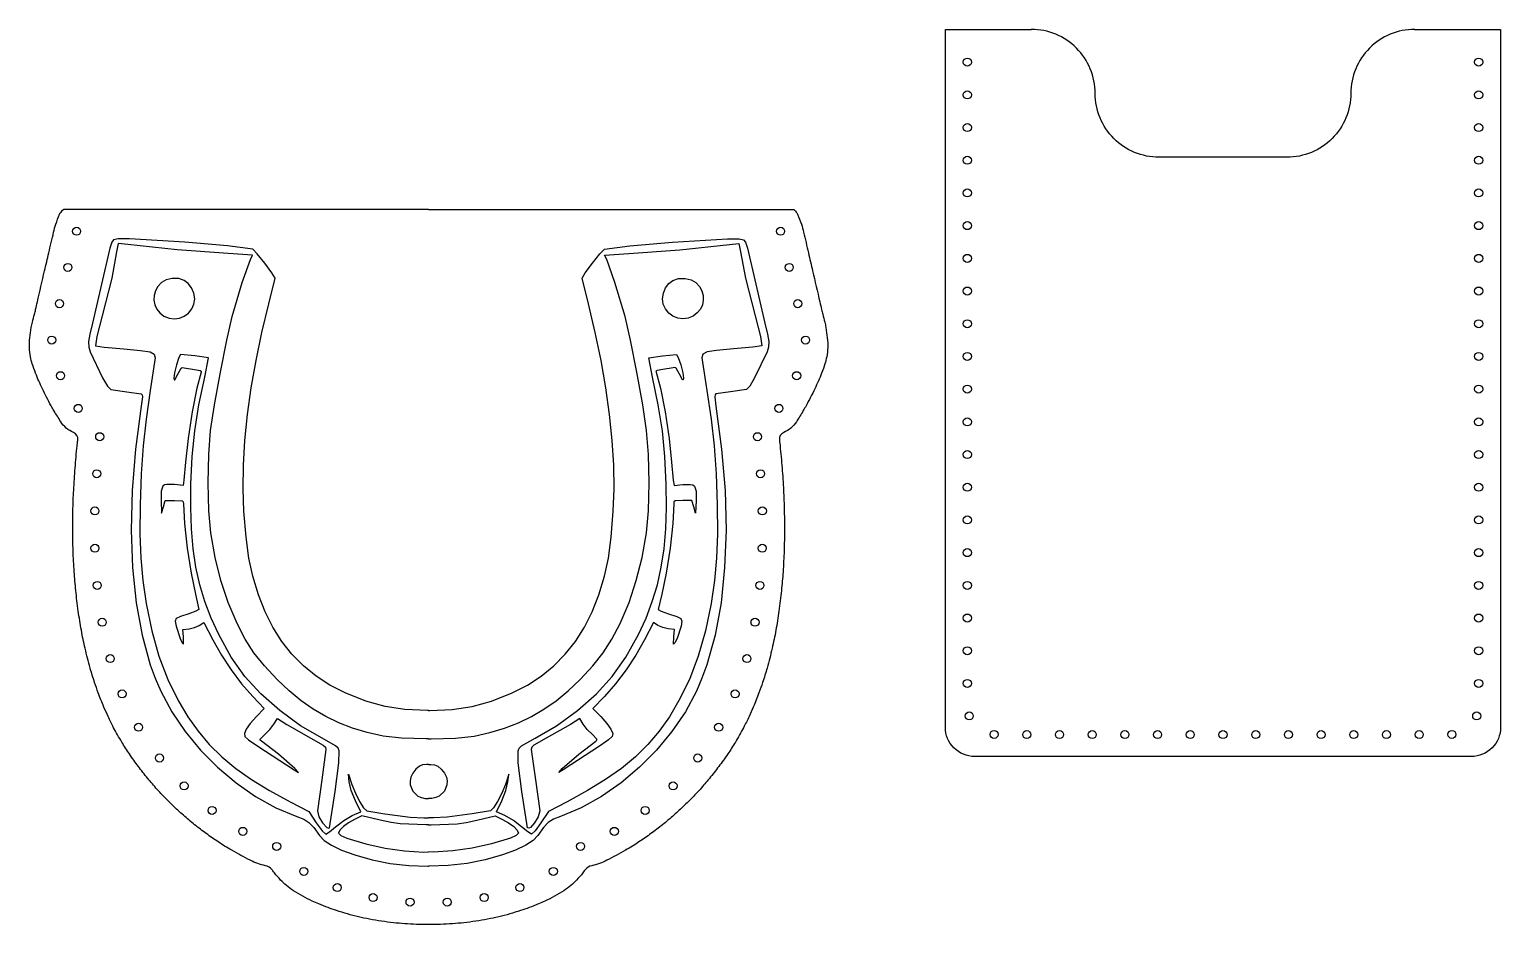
# Model space of a CAD drawing. Extents: x 93 to 295, y 26 to 148.
import ezdxf

# ---------------------------------------------------------------- set-up
doc = ezdxf.new("R2010")
doc.units = 0
doc.header["$MEASUREMENT"] = 0
doc.layers.add('Layer 1', color=7, linetype='Continuous')

# ---------------------------------------------------------------- blocks, each defined once
blk = doc.blocks.new('*U6')
at = {"linetype": 'Continuous'}
blk.add_circle((0, 0), 0.55, dxfattribs=at)
blk = doc.blocks.new('*U7')
at = {"color": 0, "linetype": 'ByBlock', "lineweight": -2, "transparency": 16777216}
for p, rotation in [((99.81, 120.42), 71.34161319547945), ((196.18, 120.42), 288.6583868045603), ((98.61, 115.47), 76.93680702948396), ((197.37, 115.47), 283.0631929686783), ((97.46, 110.51), 76.93469064020152), ((198.53, 110.51), 283.0653093613839), ((96.4, 105.53), 82.93240988726438), ((199.59, 105.53), 277.067590112713), ((97.61, 100.65), 114.5968413906251), ((198.38, 100.65), 245.4031586093527), ((100.04, 96.18), 122.0780652799859), ((195.95, 96.18), 237.9219347200087), ((102.97, 92.3), 94.57475942877053), ((193.01, 92.3), 265.4252405714369), ((102.56, 87.23), 85.82885409945138), ((193.43, 87.23), 274.1711459005443), ((102.31, 82.14), 88.69001659602652), ((193.68, 82.14), 271.3099834039685), ((102.32, 77.04), 91.88813300496908), ((193.67, 77.04), 268.1118669950235), ((102.64, 71.95), 95.58188487890872), ((193.35, 71.95), 264.418115121082), ((103.31, 66.9), 99.81727676849756), ((192.68, 66.9), 260.1827232314914), ((104.42, 61.93), 105.072564087525), ((191.57, 61.93), 254.9274359124651), ((106.04, 57.1), 112.1443612659953), ((189.95, 57.1), 247.8556387339818), ((108.29, 52.53), 120.243145604073), ((187.7, 52.53), 239.756854395912), ((111.15, 48.32), 128.0088452672912), ((184.84, 48.32), 231.9911547326931), ((114.53, 44.51), 135.0361795479025), ((181.46, 44.51), 224.9638204520814), ((118.35, 41.14), 142.0309479797477), ((177.64, 41.14), 217.9690520202372), ((122.56, 38.28), 150.9248093943833), ((173.42, 38.28), 209.0751906056139), ((127.2, 36.22), 156.298144268988), ((168.79, 36.22), 203.7018557311952), ((130.91, 32.8), 144.2326413160851), ((165.07, 32.8), 215.7673586837968), ((135.49, 30.59), 159.92943161106), ((160.5, 30.59), 200.0705683889174), ((140.39, 29.22), 168.9548708573717), ((145.45, 28.59), 176.6850280253023), ((150.54, 28.59), 183.3149719746809), ((155.6, 29.22), 191.0451291426052)]:
    blk.add_blockref('*U6', p, dxfattribs=dict(at, rotation=rotation))

msp = doc.modelspace()

# ---------------------------------------------------------------- linework, layer by layer
at = {"linetype": 'Continuous'}
for q in [(98, 123.42), (197.99, 123.42)]:
    msp.add_line((147.99, 123.42), q, dxfattribs=at)
for points in [[(282.95, 148.05), (294.74, 148.05), (294.74, 52.52, -0.414214), (290.74, 48.52), (222.74, 48.52, -0.414214), (218.74, 52.52), (218.74, 148.05), (230.53, 148.05)], [(282.99, 148.05, 0.414214), (274.24, 139.3, -0.414214), (265.49, 130.55), (247.99, 130.55, -0.414214), (239.24, 139.3, 0.414214), (230.49, 148.05)]]:
    msp.add_lwpolyline(points, format="xyb")
for centre in [(221.74, 143.57), (291.74, 143.57), (221.74, 139.09), (291.74, 139.09), (221.74, 134.62), (291.74, 134.62), (221.74, 130.14), (291.74, 130.14), (221.74, 125.67), (291.74, 125.67), (221.74, 121.19), (291.74, 121.19), (221.74, 116.71), (291.74, 116.71), (221.74, 112.24), (291.74, 112.24), (221.74, 107.76), (291.74, 107.76), (221.74, 103.29), (291.74, 103.29), (221.74, 98.81), (291.74, 98.81), (221.74, 94.33), (291.74, 94.33), (221.74, 89.86), (291.74, 89.86), (221.74, 85.38), (291.74, 85.38), (221.74, 80.91), (291.74, 80.91), (221.74, 76.43), (291.74, 76.43), (221.74, 71.95), (291.74, 71.95), (221.74, 67.48), (291.74, 67.48), (221.74, 63), (291.74, 63), (221.74, 58.53), (291.74, 58.53), (222.01, 54.08), (291.47, 54.08), (225.41, 51.54), (229.88, 51.52), (234.36, 51.52), (238.84, 51.52), (243.31, 51.52), (247.79, 51.52), (252.26, 51.52), (256.74, 51.52), (261.22, 51.52), (265.69, 51.52), (270.17, 51.52), (274.64, 51.52), (279.12, 51.52), (283.6, 51.52), (288.07, 51.54)]:
    msp.add_circle(centre, 0.55)
at = {"layer": 'Layer 1'}
msp.add_lwpolyline([(197.99, 123.42, -0.020577), (198.4, 122.92, -0.064227), (198.51, 122.74, -0.018392), (199.03, 121.38, -0.024303), (199.33, 120.31, -0.000014), (199.99, 117.46, 0.000017), (200.56, 115, 0.000002), (201.55, 110.74, 0.000006), (201.79, 109.71, 0.006705), (201.95, 109.07, -0.003894), (202.23, 107.96, -0.019414), (202.37, 107.24, -0.010013), (202.57, 105.83, -0.038634), (202.63, 104.5, -0.040193), (202.49, 103.23, -0.026813), (202.24, 102.26, -0.020175), (201.8, 101, -0.01596), (200.86, 98.87, -0.014095), (199.66, 96.53, -0.010649), (199.28, 95.87, -0.004607), (198.35, 94.35, -0.154659), (196.6, 92.88, 0.33274), (196.01, 91.88, 0.012059), (196.04, 91.66, -0.01256), (196.06, 91.45, -0.006398), (196.35, 88.39, -0.00646), (196.56, 85.35, -0.007373), (196.67, 82.49, -0.006974), (196.71, 79.46, -0.008232), (196.66, 76.74, -0.007658), (196.51, 73.82, -0.009367), (196.29, 71.25, -0.008557), (195.95, 68.44, -0.010862), (195.53, 65.8, -0.011604), (195.02, 63.34, -0.010949), (194.33, 60.64, -0.014624), (193.71, 58.65, -0.004879), (193.22, 57.25, -0.006988), (192.85, 56.27, -0.007508), (192.44, 55.29, -0.005621), (191.86, 53.99, -0.015722), (191.1, 52.47, -0.011914), (189.99, 50.51, -0.013577), (188.95, 48.87, -0.012533), (187.72, 47.16, -0.011186), (186.44, 45.53, -0.011665), (185.15, 44.03, -0.011105), (183.75, 42.56, -0.011202), (182.3, 41.16, -0.011408), (180.81, 39.84, -0.011123), (179.22, 38.56, -0.01212), (177.64, 37.41, -0.011426), (175.92, 36.27, -0.013288), (174.94, 35.69, -0.005215), (172.41, 34.32, -0.071807), (170.32, 33.57, 0.163267), (169.45, 33.07, 0.040475), (169.31, 32.88, -0.028443), (169.11, 32.6, -0.021144), (168.25, 31.61, -0.025987), (167.47, 30.87, -0.031141), (166.49, 30.14, -0.026034), (165.23, 29.4, -0.008957), (163.92, 28.74, -0.01342), (163.02, 28.35, -0.007998), (161.76, 27.85, -0.008757), (160.59, 27.44, -0.010872), (159.11, 26.98, -0.0108), (157.6, 26.59, -0.011387), (156.07, 26.26, -0.010833), (154.46, 25.98, -0.00926), (152.82, 25.77, -0.009829), (151.27, 25.63, -0.009091), (149.64, 25.55, -0.009269), (148.05, 25.52, -0.000347), (147.99, 25.52, -0.000347), (147.93, 25.52, -0.009269), (146.34, 25.55, -0.009091), (144.72, 25.63, -0.009829), (143.17, 25.77, -0.00926), (141.53, 25.98, -0.010833), (139.91, 26.26, -0.011387), (138.39, 26.59, -0.0108), (136.88, 26.98, -0.010872), (135.4, 27.44, -0.008757), (134.23, 27.85, -0.007998), (132.97, 28.35, -0.01342), (132.07, 28.74, -0.008957), (130.76, 29.4, -0.026034), (129.5, 30.14, -0.031141), (128.52, 30.87, -0.025987), (127.74, 31.61, -0.021144), (126.88, 32.6, -0.028443), (126.68, 32.88, 0.040475), (126.54, 33.07, 0.163267), (125.67, 33.57, -0.071807), (123.58, 34.32, -0.005215), (121.05, 35.69, -0.013288), (120.07, 36.27, -0.011426), (118.35, 37.41, -0.01212), (116.77, 38.56, -0.011123), (115.18, 39.84, -0.011408), (113.68, 41.16, -0.011202), (112.24, 42.56, -0.011105), (110.84, 44.03, -0.011665), (109.54, 45.53, -0.011186), (108.26, 47.16, -0.012533), (107.04, 48.87, -0.013577), (105.99, 50.51, -0.011914), (104.88, 52.47, -0.015722), (104.13, 53.99, -0.005621), (103.55, 55.29, -0.007508), (103.14, 56.27, -0.006988), (102.77, 57.25, -0.004879), (102.28, 58.65, -0.014624), (101.66, 60.64, -0.010949), (100.97, 63.34, -0.011604), (100.46, 65.8, -0.010862), (100.04, 68.44, -0.008557), (99.7, 71.25, -0.009367), (99.48, 73.82, -0.007658), (99.33, 76.74, -0.008232), (99.28, 79.46, -0.006974), (99.31, 82.49, -0.007373), (99.43, 85.35, -0.00646), (99.64, 88.39, -0.006398), (99.92, 91.45, -0.01256), (99.95, 91.66, 0.012059), (99.98, 91.88, 0.33274), (99.39, 92.88, -0.154659), (97.64, 94.35, -0.004607), (96.71, 95.87, -0.010649), (96.32, 96.53, -0.014095), (95.12, 98.87, -0.01596), (94.19, 101, -0.020175), (93.74, 102.26, -0.026813), (93.5, 103.23, -0.040193), (93.35, 104.5, -0.038634), (93.41, 105.83, -0.010013), (93.61, 107.24, -0.019414), (93.76, 107.96, -0.003894), (94.04, 109.07, 0.006705), (94.2, 109.71, 0.000006), (94.44, 110.74, 0.000002), (95.42, 115, 0.000017), (96, 117.46, -0.000014), (96.66, 120.31, -0.024303), (96.96, 121.38, -0.018392), (97.48, 122.74, -0.064227), (97.58, 122.92, -0.020577), (98, 123.42)], format="xyb", dxfattribs=at)
at = {"layer": 'Layer 1', "color": 240, "true_color": 0xed1f24}
for points in [[(147.99, 54.84), (147.85, 54.84), (144.76, 54.96), (142.04, 55.36), (139.4, 56.11), (136.55, 57.26), (134.48, 58.31), (132.58, 59.54), (130.85, 60.94), (129.29, 62.53), (127.9, 64.29), (126.67, 66.23), (125.61, 68.35), (124.71, 70.65), (123.93, 73.19), (123.38, 75.69), (123, 78.54), (122.71, 82.11), (122.6, 85.16), (122.65, 88.39), (122.85, 91.78), (123.21, 95.32), (123.72, 98.97), (124.38, 102.73), (125.18, 106.57), (126.13, 110.47), (126.99, 113.98), (126.55, 114.73), (125.58, 116.06), (124.54, 117.35), (123.92, 117.97), (120.46, 118.43), (114.62, 118.93), (107.06, 119.37), (105.48, 119.37), (104.87, 119.23), (104.63, 118.92), (104.36, 118.12), (103.22, 113.19), (101.98, 107.83), (101.6, 106.34), (101.43, 105.32), (101.46, 104.57), (101.66, 103.93), (103.37, 100.34), (104.04, 99.23), (104.49, 98.75), (106.68, 98.45), (108.66, 98.16), (108.77, 98.02), (108.81, 97.74), (108.66, 96.5), (107.88, 90.6), (107.42, 84.92), (107.28, 79.5), (107.46, 74.38), (107.96, 69.58), (108.78, 65.14), (109.9, 61.09), (110.58, 59.23), (111.34, 57.48), (112.85, 54.66), (114.68, 51.95), (116.78, 49.4), (119.11, 47.05), (121.64, 44.92), (124.31, 43.07), (127.09, 41.52), (129.94, 40.32), (130.91, 39.93), (131.62, 39.47), (132.27, 38.79), (133.04, 37.73), (133.69, 37.05), (134.69, 36.38), (136.09, 35.72), (137.9, 35.05), (140.25, 34.37), (142.73, 33.9), (145.3, 33.62), (147.91, 33.53), (147.99, 33.53)], [(147.99, 54.84), (148.14, 54.84), (151.23, 54.96), (153.95, 55.36), (156.59, 56.11), (159.44, 57.26), (161.51, 58.31), (163.41, 59.54), (165.13, 60.94), (166.7, 62.53), (168.09, 64.29), (169.32, 66.23), (170.38, 68.35), (171.28, 70.65), (172.06, 73.19), (172.6, 75.69), (172.99, 78.54), (173.28, 82.11), (173.39, 85.16), (173.34, 88.39), (173.13, 91.78), (172.77, 95.32), (172.27, 98.97), (171.61, 102.73), (170.81, 106.57), (169.86, 110.47), (169, 113.98), (169.43, 114.73), (170.41, 116.06), (171.45, 117.35), (172.07, 117.97), (175.53, 118.43), (181.36, 118.93), (188.92, 119.37), (190.51, 119.37), (191.12, 119.23), (191.36, 118.92), (191.63, 118.12), (192.77, 113.19), (194.01, 107.83), (194.39, 106.34), (194.55, 105.32), (194.53, 104.57), (194.33, 103.93), (192.62, 100.34), (191.95, 99.23), (191.49, 98.75), (189.31, 98.45), (187.33, 98.16), (187.22, 98.02), (187.18, 97.74), (187.32, 96.5), (188.11, 90.6), (188.57, 84.92), (188.71, 79.5), (188.52, 74.38), (188.03, 69.58), (187.21, 65.14), (186.09, 61.09), (185.41, 59.23), (184.65, 57.48), (183.14, 54.66), (181.31, 51.95), (179.21, 49.4), (176.87, 47.05), (174.35, 44.92), (171.68, 43.07), (168.9, 41.52), (166.05, 40.32), (165.08, 39.93), (164.37, 39.47), (163.72, 38.79), (162.95, 37.73), (162.3, 37.05), (161.3, 36.38), (159.9, 35.72), (158.09, 35.05), (155.74, 34.37), (153.26, 33.9), (150.69, 33.62), (148.08, 33.53), (147.99, 33.53)], [(147.99, 50.94), (147.65, 50.93), (144.29, 51.02), (141.76, 51.3), (139.6, 51.79), (137.59, 52.39), (135.7, 53.12), (133.91, 53.98), (132.2, 54.99), (130.54, 56.16), (128.9, 57.51), (127.27, 59.06), (125.51, 60.92), (124.09, 62.71), (122.89, 64.59), (121.79, 66.73), (120.56, 69.62), (119.56, 72.6), (118.78, 75.75), (118.17, 79.15), (117.91, 82.16), (117.82, 85.98), (117.9, 89.88), (118.15, 93.16), (118.69, 96.68), (119.49, 101.14), (120.36, 105.51), (121.1, 108.74), (122.48, 113.39), (123.62, 116.55), (123.9, 117.17), (120.56, 117.38), (113.59, 117.9), (106.8, 118.63), (105.52, 118.73), (105.28, 117.62), (104.62, 113.99), (103.3, 108.83), (102.58, 106), (102.38, 104.75), (103.59, 104.55), (106.26, 104.31), (108.56, 104.11), (109.86, 103.9), (110.44, 103.59), (110.57, 103.11), (109.9, 98.64), (109.31, 94.71), (108.9, 91.03), (108.64, 87.24), (108.5, 82.98), (108.47, 79.01), (108.59, 75.67), (108.86, 72.6), (109.32, 69.49), (110.09, 65.71), (111.07, 62.25), (112.28, 59.08), (113.72, 56.17), (115.04, 53.97), (116.44, 51.98), (117.97, 50.17), (119.67, 48.49), (121.59, 46.9), (123.76, 45.37), (126.23, 43.85), (129.05, 42.31), (131.6, 40.98), (132.62, 39.45), (133.43, 38.37), (133.91, 37.91), (134.42, 38.2), (135.27, 38.9), (136.38, 39.76), (137.53, 40.43), (138.71, 40.95), (137.98, 42.47), (137.41, 43.87), (137.13, 45.05), (137.02, 46.12), (137.49, 44.71), (137.97, 43.49), (138.55, 42.36), (139.1, 41.5), (139.54, 41.1), (142.01, 40.66), (145.46, 40.22), (147.32, 40.12), (147.99, 40.14)], [(147.99, 50.94), (148.34, 50.93), (151.69, 51.02), (154.22, 51.3), (156.39, 51.79), (158.4, 52.39), (160.29, 53.12), (162.07, 53.98), (163.79, 54.99), (165.45, 56.16), (167.08, 57.51), (168.72, 59.06), (170.48, 60.92), (171.9, 62.71), (173.09, 64.59), (174.2, 66.73), (175.43, 69.62), (176.42, 72.6), (177.21, 75.75), (177.82, 79.15), (178.08, 82.16), (178.17, 85.98), (178.09, 89.88), (177.83, 93.16), (177.3, 96.68), (176.5, 101.14), (175.63, 105.51), (174.88, 108.74), (173.51, 113.39), (172.37, 116.55), (172.09, 117.17), (175.42, 117.38), (182.39, 117.9), (189.19, 118.63), (190.46, 118.73), (190.7, 117.62), (191.37, 113.99), (192.68, 108.83), (193.41, 106), (193.61, 104.75), (192.4, 104.55), (189.73, 104.31), (187.42, 104.11), (186.12, 103.9), (185.55, 103.59), (185.42, 103.11), (186.09, 98.64), (186.68, 94.71), (187.09, 91.03), (187.35, 87.24), (187.49, 82.98), (187.52, 79.01), (187.4, 75.67), (187.13, 72.6), (186.67, 69.49), (185.9, 65.71), (184.91, 62.25), (183.71, 59.08), (182.27, 56.17), (180.95, 53.97), (179.55, 51.98), (178.02, 50.17), (176.32, 48.49), (174.4, 46.9), (172.23, 45.37), (169.76, 43.85), (166.94, 42.31), (164.39, 40.98), (163.36, 39.45), (162.56, 38.37), (162.07, 37.91), (161.57, 38.2), (160.72, 38.9), (159.61, 39.76), (158.45, 40.43), (157.28, 40.95), (158.01, 42.47), (158.57, 43.87), (158.86, 45.05), (158.97, 46.12), (158.5, 44.71), (158.02, 43.49), (157.44, 42.36), (156.88, 41.5), (156.45, 41.1), (153.98, 40.66), (150.52, 40.22), (148.67, 40.12), (147.99, 40.14)], [(147.99, 47.42), (147.69, 47.45), (147.17, 47.37), (146.75, 47.21), (146.26, 46.8), (145.82, 46.26), (145.55, 45.72), (145.46, 45.18), (145.48, 44.67), (145.83, 43.77), (146.54, 43.11), (147, 42.9), (147.54, 42.79), (147.99, 42.78)], [(147.99, 47.42), (148.3, 47.45), (148.82, 47.37), (149.24, 47.21), (149.73, 46.8), (150.17, 46.26), (150.43, 45.72), (150.53, 45.18), (150.51, 44.67), (150.16, 43.77), (149.45, 43.11), (148.98, 42.9), (148.45, 42.79), (147.99, 42.78)], [(147.99, 39.19), (147.66, 39.19), (144.08, 39.29), (142.85, 39.47), (141.38, 39.8), (138.87, 40.39), (137.86, 39.91), (137.05, 39.45), (136.35, 38.94), (135.86, 38.44), (135.68, 38.05), (135.99, 37.73), (136.79, 37.37), (139.39, 36.56), (142.03, 35.97), (144.69, 35.6), (147.36, 35.45), (147.99, 35.46)], [(147.99, 39.19), (148.33, 39.19), (151.91, 39.29), (153.13, 39.47), (154.61, 39.8), (157.12, 40.39), (158.12, 39.91), (158.94, 39.45), (159.64, 38.94), (160.13, 38.44), (160.31, 38.05), (160, 37.73), (159.2, 37.37), (156.6, 36.56), (153.96, 35.97), (151.3, 35.6), (148.62, 35.45), (147.99, 35.46)]]:
    msp.add_lwpolyline(points, dxfattribs=at)
for points in [[(114.55, 113.7), (114.55, 113.7), (113.78, 113.94), (112.89, 113.96), (112.05, 113.78), (111.42, 113.42), (110.93, 112.86), (110.6, 112.25), (110.42, 111.61), (110.39, 110.97), (110.51, 110.35), (110.79, 109.76), (111.21, 109.24), (111.77, 108.8), (112.46, 108.51), (113.18, 108.42), (113.88, 108.53), (114.54, 108.8), (115.11, 109.23), (115.57, 109.78), (115.87, 110.44), (115.98, 111.19), (115.86, 111.93), (115.55, 112.66), (115.1, 113.28)], [(181.43, 113.7), (181.43, 113.7), (182.21, 113.94), (183.1, 113.96), (183.94, 113.78), (184.57, 113.42), (185.06, 112.86), (185.39, 112.25), (185.57, 111.61), (185.6, 110.97), (185.47, 110.35), (185.2, 109.76), (184.78, 109.24), (184.21, 108.8), (183.52, 108.51), (182.81, 108.42), (182.11, 108.53), (181.45, 108.8), (180.88, 109.23), (180.42, 109.78), (180.12, 110.44), (180.01, 111.19), (180.13, 111.93), (180.43, 112.66), (180.89, 113.28)], [(115.97, 103.36), (115.97, 103.36), (114.04, 103.56), (113.81, 103.14), (113.48, 102.12), (113.2, 101.02), (113.11, 100.3), (113.17, 100.08), (113.26, 100.08), (113.65, 100.85), (114.1, 101.67), (114.28, 101.77), (114.51, 101.74), (115.94, 101.51), (116.73, 101.38), (116.86, 101.28), (116.86, 101.15), (116.26, 98.96), (115.62, 95.69), (115.07, 92.06), (114.73, 88.81), (114.5, 86.35), (114.4, 85.64), (113.21, 85.74), (112.17, 85.77), (111.84, 85.7), (111.61, 85.53), (111.39, 84.86), (111.38, 83.59), (111.44, 81.85), (111.69, 82.72), (111.94, 83.59), (113.19, 83.59), (114.26, 83.52), (114.41, 83.38), (114.43, 83.1), (114.57, 80.4), (114.95, 77.03), (115.48, 73.6), (116.08, 70.73), (116.56, 68.66), (116.14, 68.41), (115.16, 68.07), (114.02, 67.71), (113.46, 67.42), (113.32, 67.03), (113.43, 66.37), (113.98, 64.68), (114.27, 64.07), (114.46, 63.89), (114.42, 64.9), (114.35, 65.89), (115.2, 66.02), (115.94, 66.18), (116.6, 66.47), (117.22, 66.86), (118.44, 64.51), (119.64, 62.39), (120.97, 60.37), (122.4, 58.48), (123.93, 56.74), (125.5, 55.08), (124.44, 53.98), (123.57, 53.03), (123.03, 52.27), (122.79, 51.69), (122.85, 51.28), (123.36, 50.82), (124.6, 49.93), (129.58, 46.71), (130.17, 46.33), (129.69, 46.87), (127.44, 48.84), (125.12, 50.62), (124.95, 50.75), (124.95, 50.9), (125.57, 51.52), (126.27, 52.22), (126.81, 52.93), (127.29, 53.71), (128.57, 52.92), (131.88, 51.03), (133.58, 50.08), (133.87, 49.79), (133.94, 49.5), (133.36, 45.34), (132.79, 41.08), (132.99, 40.29), (133.48, 39.44), (134.04, 38.83), (134.28, 38.7), (134.45, 38.74), (135.22, 43.72), (135.71, 47.64), (135.75, 49.28), (135.6, 49.66), (135.26, 50), (133.42, 51.05), (130.47, 52.72), (127.62, 54.84), (125.01, 57.12), (122.84, 59.49), (120.98, 62.14), (119.26, 65.24), (118.23, 67.48), (117.37, 69.74), (116.68, 72.04), (116.15, 74.44), (115.77, 76.97), (115.53, 79.68), (115.43, 82.62), (115.46, 85.81), (115.64, 89.6), (115.99, 93.12), (116.55, 96.65), (117.35, 100.46), (117.87, 103.11)], [(180.02, 103.36), (180.02, 103.36), (181.94, 103.56), (182.18, 103.14), (182.51, 102.12), (182.79, 101.02), (182.87, 100.3), (182.82, 100.08), (182.73, 100.08), (182.34, 100.85), (181.89, 101.67), (181.7, 101.77), (181.48, 101.74), (180.05, 101.51), (179.26, 101.38), (179.12, 101.28), (179.13, 101.15), (179.72, 98.96), (180.36, 95.69), (180.92, 92.06), (181.26, 88.81), (181.48, 86.35), (181.59, 85.64), (182.78, 85.74), (183.82, 85.77), (184.15, 85.7), (184.38, 85.53), (184.6, 84.86), (184.61, 83.59), (184.55, 81.85), (184.3, 82.72), (184.05, 83.59), (182.8, 83.59), (181.73, 83.52), (181.58, 83.38), (181.56, 83.1), (181.41, 80.4), (181.04, 77.03), (180.51, 73.6), (179.91, 70.73), (179.43, 68.66), (179.84, 68.41), (180.83, 68.07), (181.97, 67.71), (182.53, 67.42), (182.67, 67.03), (182.56, 66.37), (182.01, 64.68), (181.72, 64.07), (181.52, 63.89), (181.57, 64.9), (181.64, 65.89), (180.79, 66.02), (180.05, 66.18), (179.39, 66.47), (178.77, 66.86), (177.54, 64.51), (176.34, 62.39), (175.02, 60.37), (173.58, 58.48), (172.06, 56.74), (170.48, 55.08), (171.55, 53.98), (172.41, 53.03), (172.96, 52.27), (173.2, 51.69), (173.14, 51.28), (172.63, 50.82), (171.39, 49.93), (166.41, 46.71), (165.81, 46.33), (166.3, 46.87), (168.55, 48.84), (170.87, 50.62), (171.04, 50.75), (171.04, 50.9), (170.42, 51.52), (169.72, 52.22), (169.17, 52.93), (168.7, 53.71), (167.41, 52.92), (164.11, 51.03), (162.41, 50.08), (162.12, 49.79), (162.05, 49.5), (162.62, 45.34), (163.2, 41.08), (163, 40.29), (162.51, 39.44), (161.95, 38.83), (161.71, 38.7), (161.53, 38.74), (160.77, 43.72), (160.27, 47.64), (160.24, 49.28), (160.39, 49.66), (160.73, 50), (162.57, 51.05), (165.51, 52.72), (168.37, 54.84), (170.98, 57.12), (173.14, 59.49), (175.01, 62.14), (176.73, 65.24), (177.76, 67.48), (178.62, 69.74), (179.31, 72.04), (179.84, 74.44), (180.22, 76.97), (180.45, 79.68), (180.56, 82.62), (180.53, 85.81), (180.35, 89.6), (180, 93.12), (179.44, 96.65), (178.64, 100.46), (178.12, 103.11)]]:
    msp.add_lwpolyline(points, close=True, dxfattribs=at)

# ---------------------------------------------------------------- block references
at = {"linetype": 'Continuous'}
msp.add_blockref('*U7', (0, 0), dxfattribs=at)

doc.saveas('drawing.dxf')
